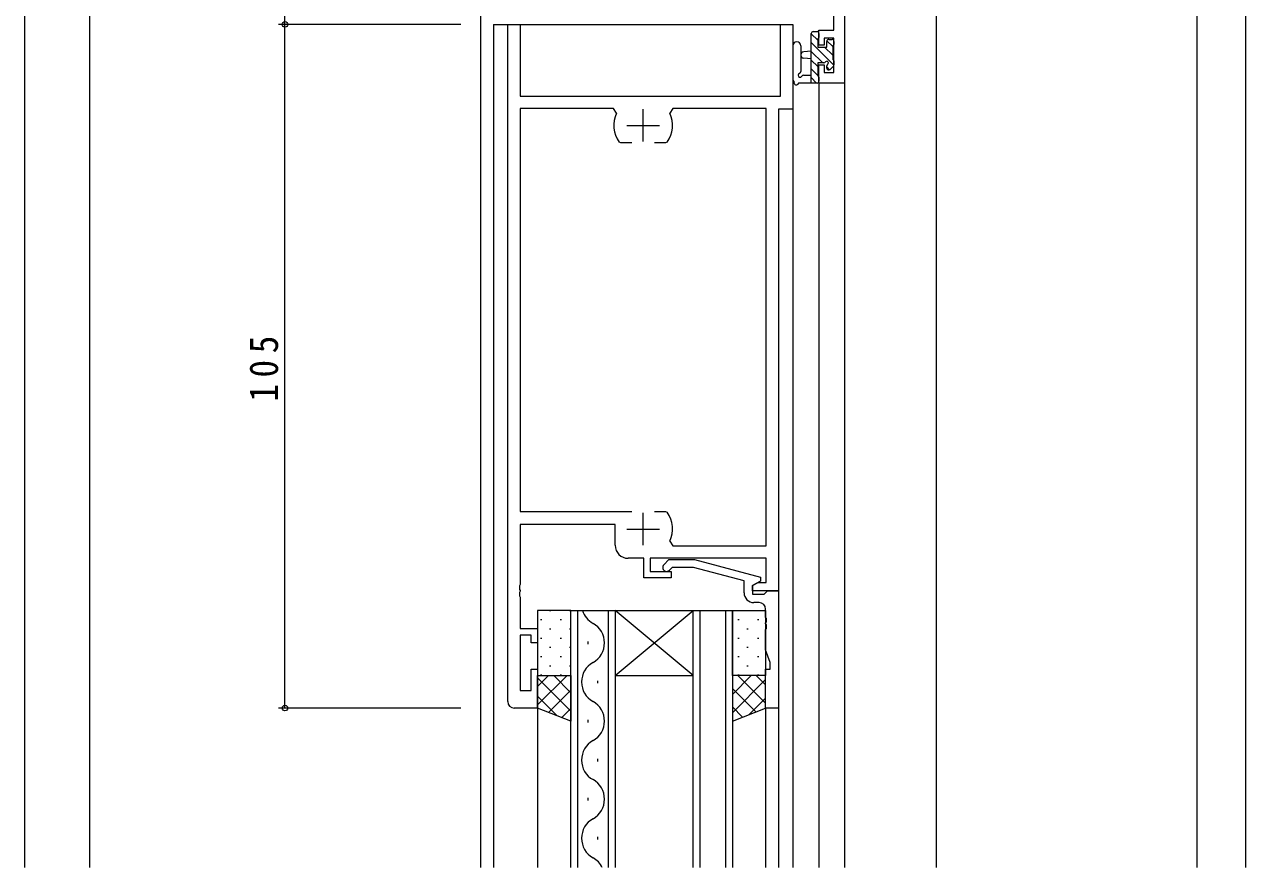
# Model space of a CAD drawing. Units: millimetres, scale not verified. Extents: x -594 to 539, y -420 to 386.
# Drawn here: x -490.7 to -303.2, y 3.1 to 132.6 of the extents above; entities that cross this region are included whole.
import ezdxf

# ---------------------------------------------------------------- set-up
doc = ezdxf.new("R2010")
doc.units = ezdxf.units.MM
doc.header["$LTSCALE"] = 2
for name, color, linetype, lineweight in [('0-3_YKK_11', 7, 'Continuous', 9), ('0-5_YKK_12', 2, 'Continuous', 9), ('0-6_YKK_13', 4, 'Continuous', 9), ('0-8_YKK_D', 6, 'Continuous', 9), ('0-9_YSS_K', 3, 'Continuous', 9)]:
    doc.layers.add(name, color=color, linetype=linetype, lineweight=lineweight)
doc.styles.add('ＭＳ ゴシック', font='')
doc.styles.get('ＭＳ ゴシック').set_extended_font_data('MS Gothic')

msp = doc.modelspace()

# ---------------------------------------------------------------- linework, layer by layer
at = {"layer": '0-3_YKK_11'}
for p, q in [((-366.471, 131.662), (-366.471, 138.562)), ((-364.841, 138.562), (-364.841, 123.562)), ((-416.541, 132.562), (-414.611, 132.562)), ((-416.541, 28.562), (-416.541, 132.562)), ((-414.611, 132.562), (-414.611, 121.562)), ((-374.671, 132.562), (-372.741, 132.562)), ((-374.671, 121.562), (-374.671, 132.562)), ((-372.741, 132.562), (-372.741, 119.562)), ((-368.741, 131.662), (-366.471, 131.662)), ((-368.741, 129.362), (-368.741, 131.662)), ((-367.941, 130.462), (-367.941, 129.362)), ((-366.471, 130.462), (-367.941, 130.462)), ((-366.471, 125.192), (-366.471, 130.462)), ((-367.941, 129.362), (-368.741, 129.362)), ((-368.741, 126.362), (-367.941, 126.362)), ((-368.741, 123.562), (-368.741, 126.362)), ((-367.941, 126.362), (-367.941, 125.192)), ((-367.941, 125.192), (-366.471, 125.192)), ((-364.841, 123.562), (-368.741, 123.562)), ((-414.611, 121.562), (-374.671, 121.562)), ((-414.611, 119.632), (-414.611, 57.762)), ((-400.293, 119.632), (-414.611, 119.632)), ((-399.838, 118.925), (-400.293, 119.632)), ((-395.741, 114.562), (-395.741, 119.562)), ((-391.19, 119.632), (-391.645, 118.925)), ((-376.871, 119.632), (-391.19, 119.632)), ((-376.871, 52.492), (-376.871, 119.632)), ((-374.941, 119.562), (-374.941, 45.562)), ((-372.741, 119.562), (-374.941, 119.562)), ((-398.241, 117.062), (-393.241, 117.062)), ((-399.188, 114.362), (-399.434, 114.49)), ((-392.048, 114.49), (-392.295, 114.362)), ((-397.491, 114.362), (-399.188, 114.362)), ((-392.295, 114.362), (-393.991, 114.362)), ((-414.611, 57.762), (-397.491, 57.762)), ((-395.741, 52.562), (-395.741, 57.562)), ((-393.991, 57.762), (-392.295, 57.762)), ((-393.991, 57.762), (-392.295, 57.762)), ((-392.295, 57.762), (-392.048, 57.633)), ((-414.611, 55.762), (-414.611, 46.52)), ((-400.041, 55.762), (-414.611, 55.762)), ((-400.041, 52.562), (-400.041, 55.762)), ((-398.241, 55.062), (-393.241, 55.062)), ((-391.645, 53.199), (-391.19, 52.492)), ((-391.19, 52.492), (-376.871, 52.492)), ((-395.641, 50.562), (-398.041, 50.562)), ((-395.641, 47.562), (-395.641, 50.562)), ((-394.641, 50.562), (-394.641, 48.562)), ((-376.871, 50.562), (-394.641, 50.562)), ((-392.566, 49.586), (-391.79, 50.362)), ((-391.79, 50.362), (-387.845, 50.362)), ((-391.293, 49.162), (-391.717, 48.738)), ((-388.003, 49.162), (-391.293, 49.162)), ((-380.241, 47.082), (-388.003, 49.162)), ((-387.845, 50.362), (-377.741, 47.655)), ((-376.871, 46.862), (-376.871, 50.562)), ((-391.441, 47.562), (-395.641, 47.562)), ((-394.641, 48.562), (-391.441, 48.562)), ((-391.441, 48.562), (-391.441, 47.562)), ((-380.241, 45.262), (-380.241, 47.082)), ((-377.741, 47.055), (-378.941, 46.362)), ((-377.741, 47.655), (-377.741, 47.055)), ((-414.611, 46.52), (-414.731, 46.337)), ((-414.731, 46.337), (-414.731, 45.787)), ((-414.731, 45.787), (-414.611, 45.604)), ((-414.611, 45.52), (-414.731, 45.337)), ((-414.731, 45.337), (-414.731, 44.787)), ((-414.611, 45.604), (-414.611, 45.52)), ((-378.941, 46.362), (-378.075, 46.862)), ((-378.941, 46.362), (-378.941, 45.062)), ((-378.941, 45.562), (-378.941, 46.362)), ((-374.941, 45.562), (-378.941, 45.562)), ((-378.941, 45.062), (-377.141, 45.062)), ((-378.075, 46.862), (-376.871, 46.862)), ((-377.141, 45.062), (-376.941, 45.262)), ((-376.941, 45.262), (-376.641, 45.562)), ((-376.641, 45.562), (-374.941, 45.562)), ((-374.941, 45.562), (-374.941, 27.562)), ((-414.731, 44.787), (-414.611, 44.604)), ((-414.611, 44.604), (-414.611, 39.762)), ((-377.941, 43.762), (-378.741, 43.762)), ((-376.941, 41.52), (-376.941, 42.762)), ((-376.821, 41.337), (-376.941, 41.52)), ((-376.821, 40.787), (-376.821, 41.337)), ((-414.611, 39.762), (-411.941, 39.762)), ((-411.941, 39.762), (-411.941, 37.562)), ((-376.941, 40.604), (-376.821, 40.787)), ((-376.941, 40.52), (-376.941, 40.604)), ((-376.821, 40.337), (-376.941, 40.52)), ((-376.941, 39.604), (-376.821, 39.787)), ((-376.941, 36.485), (-376.941, 39.604)), ((-376.821, 39.787), (-376.821, 40.337)), ((-414.611, 38.762), (-414.611, 30.262)), ((-412.941, 38.762), (-414.611, 38.762)), ((-412.941, 37.562), (-412.941, 38.762)), ((-411.941, 37.562), (-412.941, 37.562)), ((-376.241, 34.562), (-376.941, 36.485)), ((-376.241, 33.562), (-376.241, 34.562)), ((-412.941, 33.562), (-411.941, 33.562)), ((-412.941, 30.262), (-412.941, 33.562)), ((-411.941, 33.562), (-411.941, 27.562)), ((-376.941, 33.562), (-376.241, 33.562)), ((-376.941, 27.562), (-376.941, 33.562)), ((-414.611, 30.262), (-412.941, 30.262)), ((-411.941, 27.562), (-415.541, 27.562)), ((-374.941, 27.562), (-376.941, 27.562))]:
    msp.add_line(p, q, dxfattribs=at)
for centre, radius, start, end in [((-395.741, 117.062), 4.5, 155.54362, 214.84991), ((-395.741, 117.062), 4.5, 325.15007, 24.45636), ((-395.741, 55.062), 4.5, 335.54362, 34.84991), ((-398.041, 52.562), 2, 180, 269.99998), ((-392.141, 49.162), 0.6, 134.99998, 315), ((-378.741, 45.262), 1.5, 180, 269.99998), ((-377.941, 42.762), 1, 0, 89.99998), ((-415.541, 28.562), 1, 180, 269.99998)]:
    msp.add_arc(centre, radius, start, end, dxfattribs=at)
at = {"layer": '0-5_YKK_12'}
for p, q in [((-490.746, 208.562), (-490.743, 3.062)), ((-480.747, 198.562), (-480.746, 3.062)), ((-420.741, 178.566), (-420.741, 3.062)), ((-310.739, 178.564), (-310.74, 3.062)), ((-350.741, 168.566), (-350.741, 3.062)), ((-418.741, 132.562), (-418.741, 3.062)), ((-418.741, 132.562), (-372.741, 132.562)), ((-372.741, 132.562), (-372.741, 3.062)), ((-368.741, 123.566), (-368.741, 3.062)), ((-364.841, 123.566), (-364.841, 3.062)), ((-406.841, 3.062), (-406.841, 42.566)), ((-406.841, 42.566), (-400.041, 42.566)), ((-405.841, 42.566), (-405.841, 3.062)), ((-401.041, 3.062), (-401.041, 42.566)), ((-400.041, 42.566), (-400.041, 3.062)), ((-388.041, 32.566), (-400.041, 42.566)), ((-400.041, 32.566), (-388.041, 42.566)), ((-400.041, 42.566), (-388.041, 42.566)), ((-388.041, 3.062), (-388.041, 42.566)), ((-388.041, 42.566), (-382.041, 42.566)), ((-387.041, 42.566), (-387.041, 3.062)), ((-383.041, 3.062), (-383.041, 42.566)), ((-382.041, 42.566), (-382.041, 3.062)), ((-404.201, 37.366), (-404.201, 37.766)), ((-400.041, 32.566), (-388.041, 32.566)), ((-402.681, 31.366), (-402.681, 31.766)), ((-411.941, 27.562), (-411.941, 3.062)), ((-376.941, 27.562), (-376.941, 3.062)), ((-374.941, 27.862), (-374.941, 3.062)), ((-404.201, 25.366), (-404.201, 25.766)), ((-402.681, 19.366), (-402.681, 19.766)), ((-404.201, 13.366), (-404.201, 13.766)), ((-402.681, 7.366), (-402.681, 7.766))]:
    msp.add_line(p, q, dxfattribs=at)
for centre, start, end in [((-401.765, 43.566), 196.91583, 240.79745), ((-405.118, 37.566), 299.20253, 60.79745), ((-401.765, 31.566), 119.20253, 240.79745), ((-405.118, 25.566), 299.20253, 60.79745), ((-401.765, 19.566), 119.20253, 240.79745), ((-405.118, 13.566), 299.20253, 60.79745), ((-401.765, 7.566), 119.20253, 240.79745), ((-405.118, 1.566), 25.80708, 60.79745)]:
    msp.add_arc(centre, 3.437, start, end, dxfattribs=at)
at = {"layer": '0-6_YKK_13'}
for p, q in [((-369.641, 131.462), (-369.041, 131.462)), ((-368.778, 131.305), (-368.899, 131.426)), ((-369.941, 123.562), (-369.941, 131.162)), ((-368.941, 130.121), (-369.941, 131.121)), ((-366.452, 126.285), (-369.941, 129.774)), ((-368.941, 130.362), (-368.941, 129.062)), ((-368.741, 131.162), (-368.741, 130.562)), ((-367.541, 129.062), (-367.541, 129.962)), ((-366.641, 129.168), (-367.527, 130.054)), ((-367.241, 130.262), (-366.741, 130.262)), ((-366.441, 129.962), (-366.441, 129.462)), ((-372.741, 129.29), (-372.741, 124.128)), ((-371.541, 129.29), (-371.539, 125.329)), ((-369.941, 128.462), (-371.086, 128.36)), ((-368.176, 126.662), (-369.941, 128.427)), ((-368.941, 129.062), (-367.541, 129.062)), ((-366.641, 127.821), (-367.882, 129.062)), ((-366.641, 129.262), (-366.641, 127.162)), ((-369.941, 127.262), (-371.086, 127.364)), ((-368.941, 126.08), (-369.941, 127.08)), ((-368.941, 124.733), (-369.941, 125.733)), ((-368.941, 126.662), (-368.941, 124.662)), ((-368.002, 126.662), (-368.941, 126.662)), ((-367.541, 125.862), (-367.541, 126.201)), ((-367.107, 125.593), (-367.541, 126.027)), ((-366.529, 126.15), (-367.029, 125.65)), ((-366.441, 126.962), (-366.441, 126.362)), ((-371.122, 124.762), (-369.941, 124.762)), ((-369.117, 123.562), (-369.941, 124.386)), ((-368.766, 124.558), (-368.845, 124.637)), ((-368.741, 124.462), (-368.741, 123.862)), ((-369.041, 123.562), (-371.722, 123.562)), ((-411.941, 42.566), (-411.941, 32.566)), ((-406.841, 42.566), (-411.941, 42.566)), ((-410.106, 42.561), (-409.906, 42.561)), ((-407.076, 42.561), (-406.876, 42.561)), ((-406.841, 32.566), (-406.841, 42.566)), ((-382.041, 42.566), (-376.941, 42.566)), ((-382.041, 32.566), (-382.041, 42.566)), ((-379.806, 42.561), (-379.606, 42.561)), ((-376.941, 42.566), (-376.941, 32.566)), ((-411.521, 41.146), (-411.321, 41.146)), ((-410.106, 39.731), (-409.906, 39.731)), ((-408.491, 41.146), (-408.291, 41.146)), ((-407.076, 39.731), (-406.876, 39.731)), ((-381.221, 41.146), (-381.021, 41.146)), ((-379.806, 39.731), (-379.606, 39.731)), ((-378.191, 41.146), (-377.991, 41.146)), ((-411.521, 38.316), (-411.321, 38.316)), ((-408.491, 38.316), (-408.291, 38.316)), ((-381.221, 38.316), (-381.021, 38.316)), ((-378.191, 38.316), (-377.991, 38.316)), ((-410.106, 36.901), (-409.906, 36.901)), ((-407.076, 36.901), (-406.876, 36.901)), ((-379.806, 36.901), (-379.606, 36.901)), ((-411.521, 35.486), (-411.321, 35.486)), ((-410.106, 34.071), (-409.906, 34.071)), ((-408.491, 35.486), (-408.291, 35.486)), ((-407.076, 34.071), (-406.876, 34.071)), ((-381.221, 35.486), (-381.021, 35.486)), ((-379.806, 34.071), (-379.606, 34.071)), ((-378.191, 35.486), (-377.991, 35.486)), ((-411.941, 32.566), (-406.841, 32.566)), ((-411.941, 27.566), (-411.941, 32.566)), ((-411.941, 32.566), (-406.841, 32.566)), ((-410.25, 32.566), (-411.941, 30.874)), ((-407.421, 32.566), (-411.941, 28.045)), ((-411.941, 32.197), (-406.841, 27.097)), ((-411.521, 32.656), (-411.321, 32.656)), ((-409.481, 32.566), (-406.841, 29.926)), ((-408.491, 32.656), (-408.291, 32.656)), ((-406.841, 32.566), (-406.841, 25.566)), ((-376.941, 32.566), (-382.041, 32.566)), ((-382.041, 32.566), (-382.041, 25.566)), ((-376.941, 32.566), (-382.041, 32.566)), ((-381.965, 32.566), (-382.041, 32.49)), ((-379.137, 32.566), (-382.041, 29.661)), ((-376.941, 31.933), (-382.041, 26.833)), ((-381.221, 32.656), (-381.021, 32.656)), ((-381.197, 32.566), (-376.941, 28.31)), ((-378.369, 32.566), (-376.941, 31.139)), ((-378.191, 32.656), (-377.991, 32.656)), ((-376.941, 27.566), (-376.941, 32.566)), ((-406.841, 30.317), (-410.254, 26.904)), ((-382.041, 30.582), (-378.438, 26.979)), ((-411.941, 29.369), (-408.975, 26.402)), ((-376.941, 29.104), (-379.473, 26.573)), ((-406.841, 25.566), (-411.941, 27.566)), ((-406.841, 27.489), (-408.223, 26.107)), ((-382.041, 27.753), (-380.47, 26.182)), ((-382.041, 25.566), (-376.941, 27.566))]:
    msp.add_line(p, q, dxfattribs=at)
for centre, radius, start, end in [((-369.641, 131.162), 0.3, 90, 180), ((-369.041, 131.162), 0.3, 0, 90), ((-372.141, 129.289), 0.6, 0.04022, 180.04022), ((-368.941, 130.562), 0.2, 270, 0), ((-367.241, 129.962), 0.3, 90, 180), ((-366.741, 129.962), 0.3, 0, 90), ((-366.641, 129.462), 0.2, 270, 0), ((-371.041, 127.862), 0.5, 95.09206, 264.90793), ((-368.002, 126.962), 0.3, 270, 326.94426), ((-367.541, 126.662), 0.25, 303.05573, 146.94426), ((-367.241, 126.201), 0.3, 123.05573, 180), ((-367.241, 125.862), 0.3, 180, 314.99998), ((-366.641, 126.962), 0.2, 0, 90), ((-366.741, 126.362), 0.3, 314.99998, 0), ((-372.441, 124.128), 0.3, 180, 229.47121), ((-372.831, 123.671), 0.3, 349.47121, 49.47121), ((-371.641, 124.762), 0.3, 109.18974, 330), ((-371.839, 125.329), 0.3, 289.18974, 0.04022), ((-371.122, 124.462), 0.3, 90, 150), ((-369.041, 123.862), 0.3, 270, 0), ((-368.941, 124.462), 0.2, 0, 90), ((-372.241, 123.562), 0.3, 169.47121, 330), ((-371.722, 123.262), 0.3, 90, 150)]:
    msp.add_arc(centre, radius, start, end, dxfattribs=at)
at = {"layer": '0-8_YKK_D'}
for p, q in [((-450.741, 132.562), (-450.741, 138.562)), ((-423.741, 132.562), (-451.741, 132.562)), ((-423.741, 132.562), (-451.741, 132.562)), ((-450.741, 27.562), (-450.741, 132.562)), ((-423.741, 27.562), (-451.741, 27.562))]:
    msp.add_line(p, q, dxfattribs=at)
for centre in [(-450.741, 132.562), (-450.741, 132.562), (-450.741, 27.562)]:
    msp.add_circle(centre, 0.425, dxfattribs=at)
at = {"layer": '0-9_YSS_K'}
msp.add_line((-303.241, 188.563), (-303.241, 3.062), dxfattribs=at)

# ---------------------------------------------------------------- texts
at = {"layer": '0-8_YKK_D', "color": 7, "insert": (-451.741, 74.622), "char_height": 4.399, "attachment_point": 7, "rotation": 90, "style": 'ＭＳ ゴシック'}
msp.add_mtext('\\T1.38;\\W0.9;105', dxfattribs=at)

doc.saveas('drawing.dxf')
